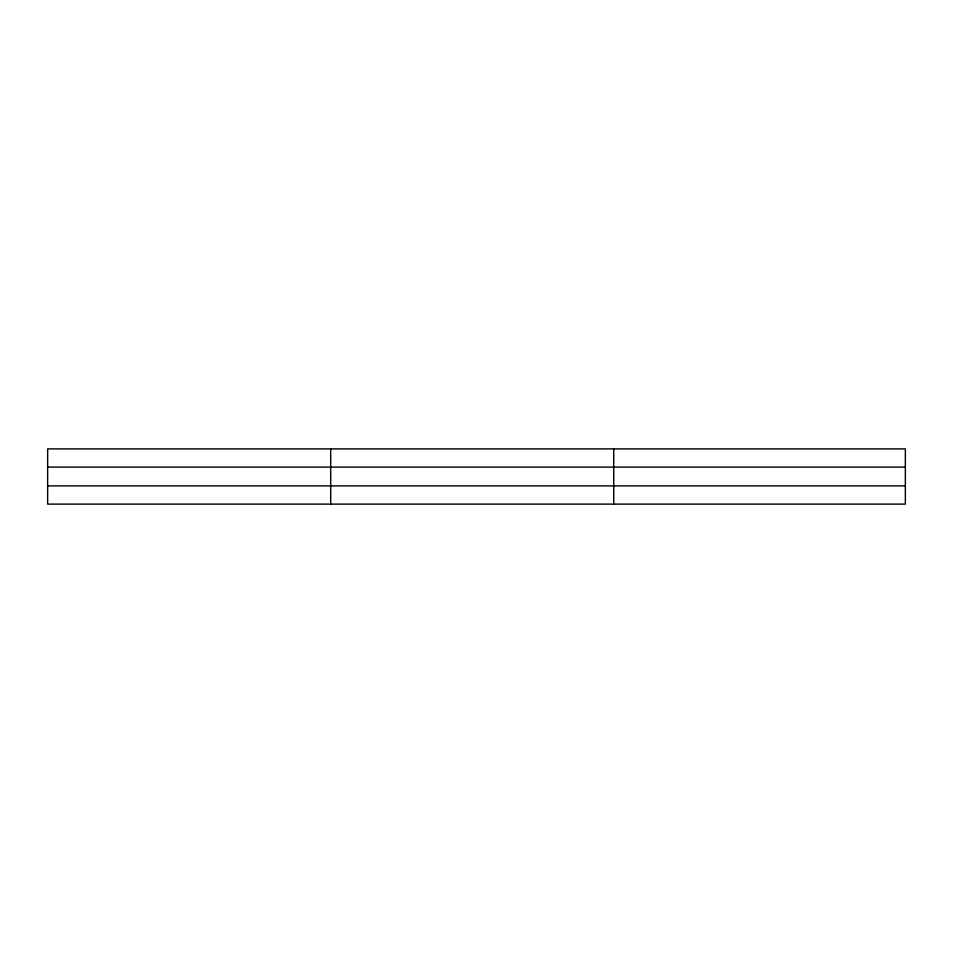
<?xml version="1.0" encoding="UTF-8"?>
<svg xmlns="http://www.w3.org/2000/svg" width="953" height="953" viewBox="0 0 953 953"><rect width="100%" height="100%" fill="white"/><g stroke="black" fill="none" stroke-linecap="round" stroke-linejoin="round"><path stroke-width="1.43" d="M330.691 448.887L330.691 504.113M613.732 448.887L613.732 504.113M905.35 485.887L905.35 504.113L47.65 504.113L47.65 448.887L905.35 448.887L905.35 485.887L47.65 485.887M47.65 467.113L905.35 467.113"/></g></svg>
